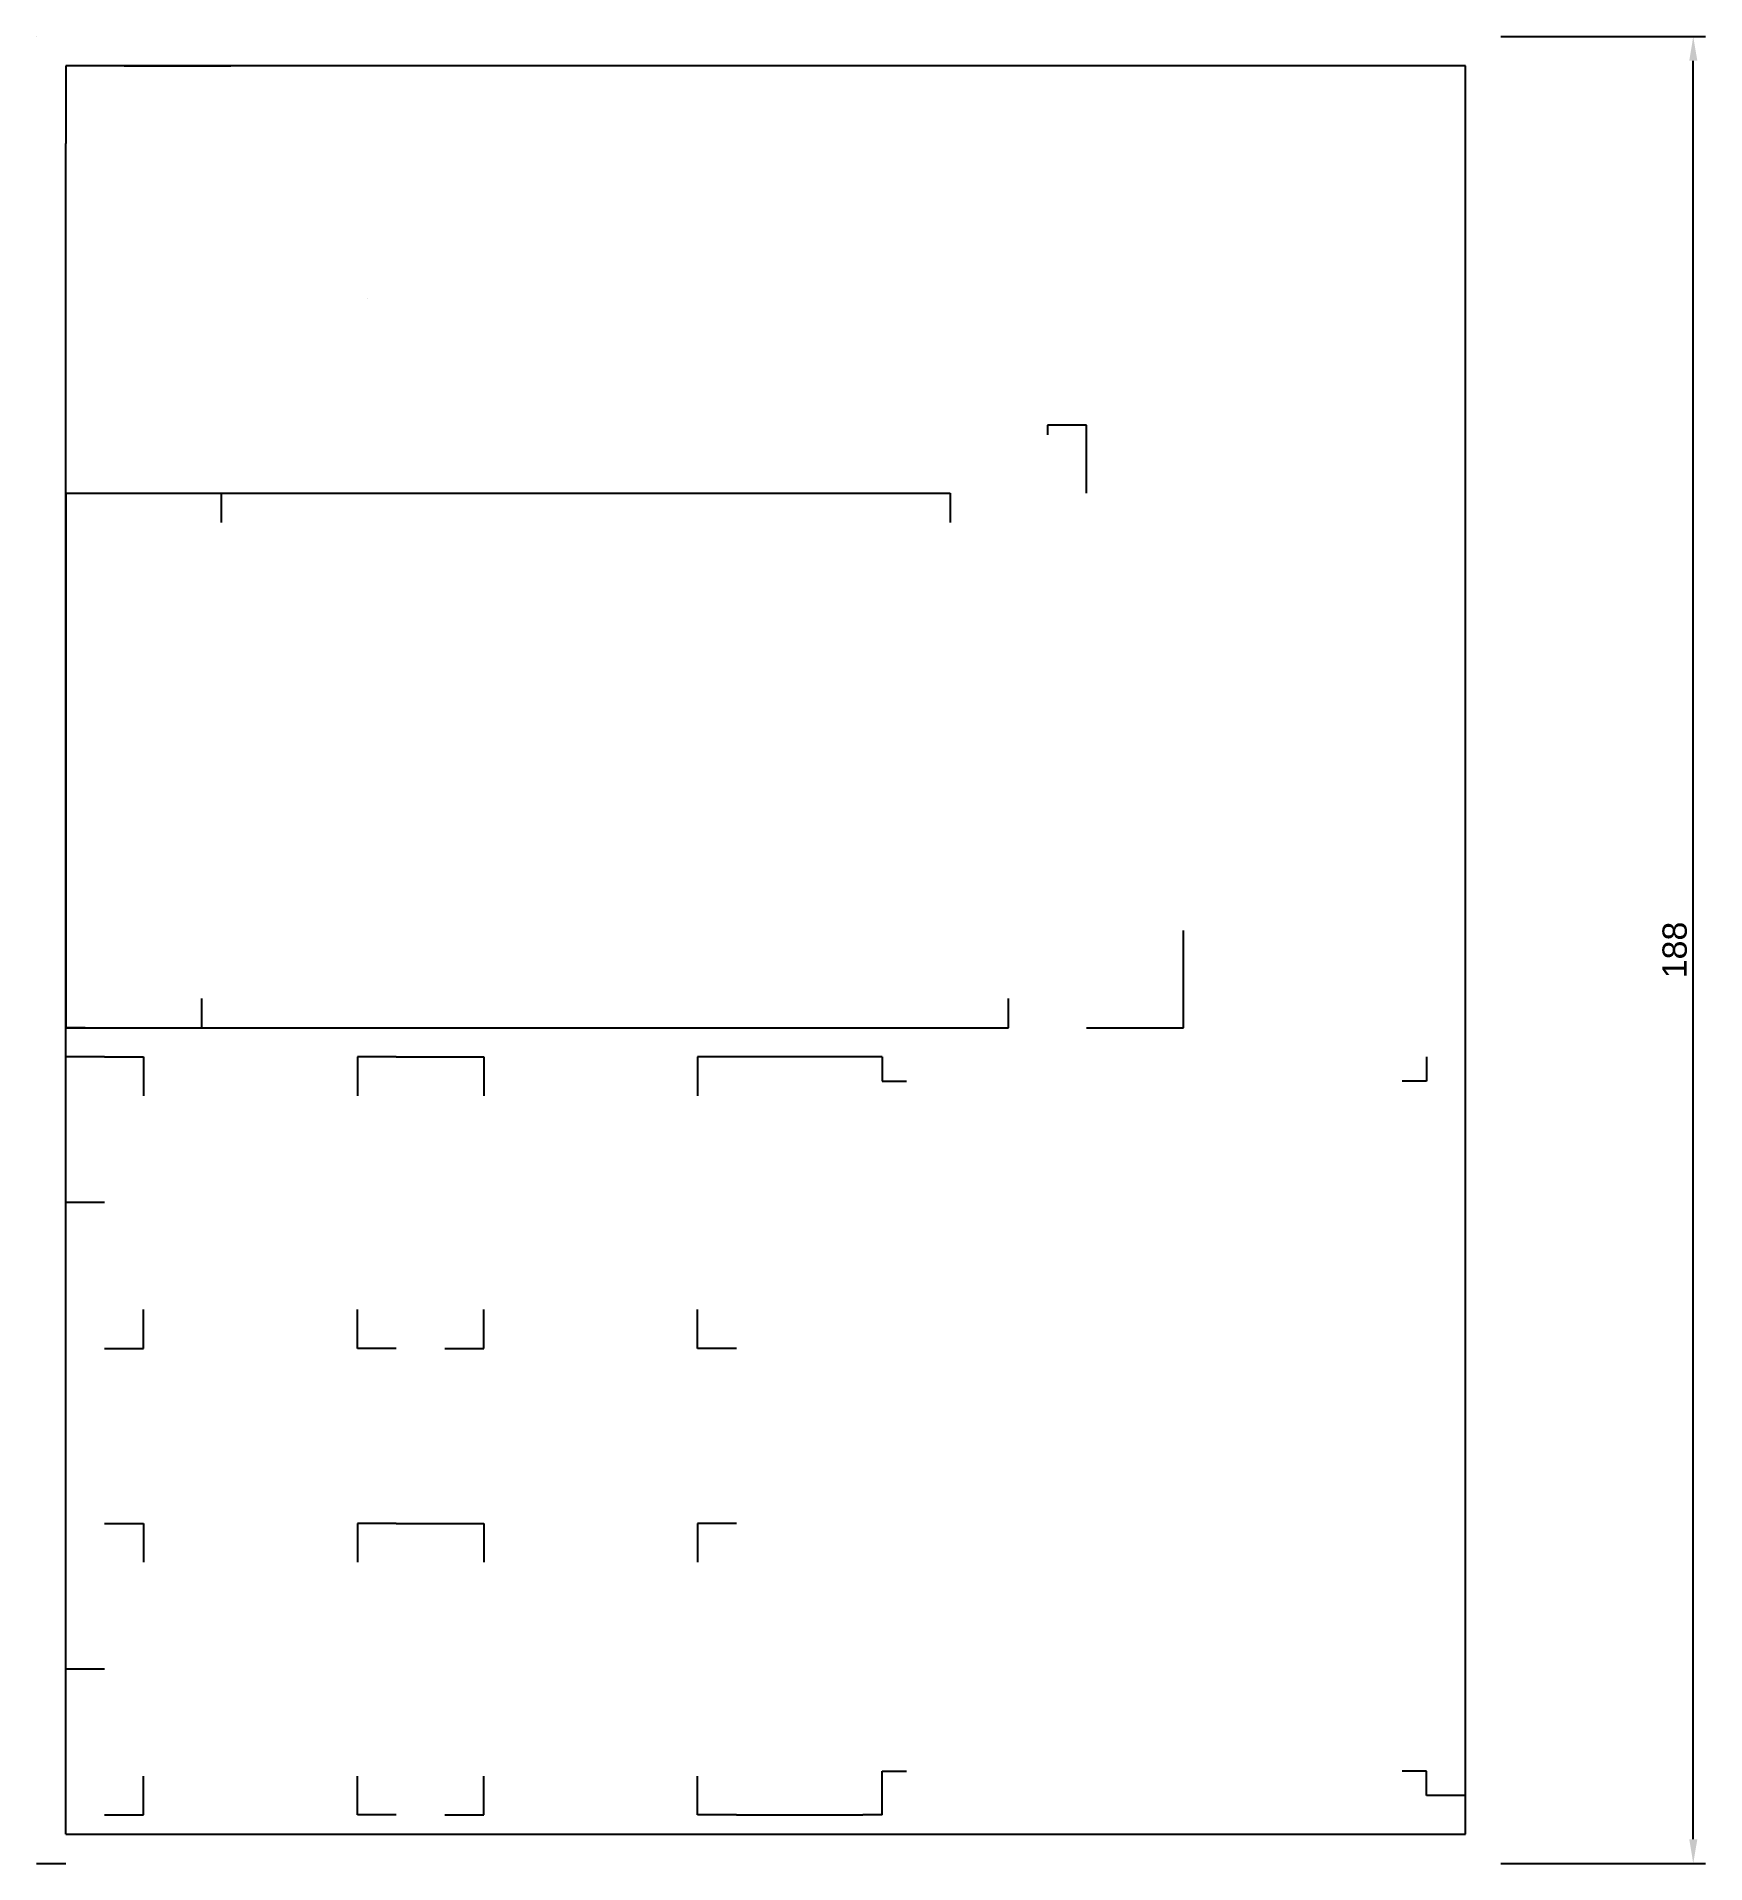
# Model space of a CAD drawing. Header units: millimetres. Extents: x 0 to 172, y 0 to 188.
import ezdxf

# ---------------------------------------------------------------- set-up
doc = ezdxf.new("R2010")
doc.units = ezdxf.units.MM
for name, color, linetype in [('нижняя часть', 7, 'Continuous'), ('низ', 7, 'Continuous'), ('реле на 4', 7, 'Continuous')]:
    doc.layers.add(name, color=color, linetype=linetype)
doc.styles.get("Standard").update_dxf_attribs({"font": 'arial.ttf'})
doc.dimstyles.new('ISO-25', dxfattribs={"dimtxt": 2.5, "dimasz": 2.5, "dimexe": 1.25, "dimexo": 0.625, "dimtad": 1, "dimtxsty": 'Standard', "dimcen": 2.5, "dimadec": 0, "dimazin": 0, "dimtfac": 1, "dimtmove": 0, "dimatfit": 3, "dimfxl": 1, "dimarcsym": 0})

# ---------------------------------------------------------------- blocks, each defined once
blk = doc.blocks.new('*D12')
at = {"color": 0, "lineweight": -2, "transparency": 16777216}
for p, q in [((150.63, 188), (171.68, 188)), ((170.43, 2.5), (170.43, 185.5)), ((150.63, 0), (171.68, 0))]:
    blk.add_line(p, q, dxfattribs=at)
at = {"color": 0, "transparency": 16777216}
for points in [[(170.02, 185.5), (170.85, 185.5), (170.43, 188)], [(170.02, 2.5), (170.85, 2.5), (170.43, 0)]]:
    blk.add_solid(points, dxfattribs=at)
at = {"layer": 'Defpoints', "color": 0, "transparency": 16777216}
for p in [(150, 188, 3), (170.43, 188), (150, 0, 3)]:
    blk.add_point(p, dxfattribs=at)
at = {"color": 0, "transparency": 16777216, "insert": (168.53, 94), "char_height": 2.5, "attachment_point": 5, "rotation": 90}
blk.add_mtext('188', dxfattribs=at)

msp = doc.modelspace()

# ---------------------------------------------------------------- linework, layer by layer
at = {"color": 10, "extrusion": (-1, 0, 0)}
for p, q in [((0, 188, 3), (0, 188, 9)), ((17, 87, 6), (17, 89, 6)), ((100, 87, 6), (100, 89, 6)), ((17, 86, 6), (17, 87, 6)), ((100, 86, 6), (100, 87, 6)), ((3, 86, 6), (17, 86, 6)), ((3, 86, 6), (100, 86, 6)), ((7, 20, 3), (3, 20, 3)), ((3, 20, 3), (3, 20, 9)), ((7, 20, 6), (7, 20, 3)), ((0, 0, 3), (0, 0, 9))]:
    msp.add_line(p, q, dxfattribs=at)
at = {"color": 10}
for p, q in [((3, 135, 43), (3, 162.886, 43)), ((3, 141, 6), (18, 141, 6)), ((3, 141, 6), (19, 141, 6)), ((3, 141, 6), (94, 141, 6)), ((3, 141, 6), (3, 135, 6)), ((19, 141, 6), (19, 140, 6)), ((19, 140, 6), (19, 138, 6)), ((94, 141, 6), (94, 140, 6)), ((94, 140, 6), (94, 138, 6)), ((3, 135, 6), (3, 135, 13)), ((3, 135, 43), (3, 117, 43)), ((3, 86, 6), (3, 93, 6)), ((3, 86, 6), (3, 92, 6)), ((7, 68, 3), (3, 68, 3)), ((3, 68, 3), (3, 68, 28)), ((7, 68, 6), (7, 68, 3)), ((3, 20, 3), (3, 20, 28)), ((147, 3, 3), (147, 3, 53))]:
    msp.add_line(p, q, dxfattribs=at)
at = {"color": 10, "extrusion": (1, -1.9252e-15, 2.84987e-31)}
for p, q in [((3, 162.886, 43), (3, 162.886, 40)), ((3, 162.886, 40), (3, 162.886, 30)), ((3, 68, 28), (3, 68, 33)), ((3, 68, 33), (3, 68, 38)), ((3, 68, 38), (3, 68, 43)), ((3, 20, 28), (3, 20, 33)), ((3, 20, 33), (3, 20, 38)), ((3, 20, 38), (3, 20, 43))]:
    msp.add_line(p, q, dxfattribs=at)
at = {"layer": 'нижняя часть', "color": 10}
for p, q in [((34, 161, 21), (34, 161, 25)), ((104, 148, 3), (104, 147, 3))]:
    msp.add_line(p, q, dxfattribs=at)
at = {"layer": 'низ'}
for p, q in [((6, 185, 3), (3, 185, 3)), ((3, 185, 3), (3, 177, 3)), ((147, 185, 3), (3, 185, 3)), ((9, 185, 3), (20, 185, 3)), ((20, 185, 9), (9, 185, 9)), ((147, 177, 3), (147, 185, 3)), ((3, 3, 3), (3, 177, 3)), ((147, 3, 3), (147, 177, 3)), ((108, 148, 3), (104, 148, 3)), ((108, 141, 3), (108, 148, 3)), ((3, 141, 3), (3, 144, 3)), ((3, 141, 3), (3, 86, 3)), ((118, 86, 3), (118, 96, 3)), ((5, 86, 3), (3, 86, 3)), ((108, 86, 3), (113, 86, 3)), ((108, 86, 3), (118, 86, 3)), ((7, 83, 3), (3, 83, 3)), ((7, 83, 3), (11, 83, 3)), ((11, 83, 3), (11, 79, 3)), ((37, 83, 3), (33, 83, 3)), ((33, 83, 3), (33, 79, 3)), ((37, 83, 3), (42, 83, 3)), ((42, 83, 3), (46, 83, 3)), ((46, 83, 3), (46, 79, 3)), ((72, 83, 3), (68, 83, 3)), ((68, 83, 3), (68, 79, 3)), ((87, 83, 3), (72, 83, 3)), ((11, 53, 3), (11, 57, 3)), ((33, 53, 3), (33, 57, 3)), ((46, 53, 3), (46, 57, 3)), ((68, 53, 3), (68, 57, 3)), ((7, 53, 3), (11, 53, 3)), ((37, 53, 3), (33, 53, 3)), ((42, 53, 3), (46, 53, 3)), ((72, 53, 3), (68, 53, 3)), ((7, 35, 3), (11, 35, 3)), ((11, 35, 3), (11, 31, 3)), ((37, 35, 3), (33, 35, 3)), ((33, 35, 3), (33, 31, 3)), ((37, 35, 3), (42, 35, 3)), ((42, 35, 3), (46, 35, 3)), ((46, 35, 3), (46, 31, 3)), ((72, 35, 3), (68, 35, 3)), ((68, 35, 3), (68, 31, 3)), ((11, 5, 3), (11, 9, 3)), ((33, 5, 3), (33, 9, 3)), ((46, 5, 3), (46, 9, 3)), ((68, 5, 3), (68, 9, 3)), ((87, 5, 3), (87, 7, 3)), ((147, 7, 3), (143, 7, 3)), ((147, 7, 3), (143, 7, 3)), ((7, 5, 3), (11, 5, 3)), ((37, 5, 3), (33, 5, 3)), ((42, 5, 3), (46, 5, 3)), ((72, 5, 3), (68, 5, 3)), ((72, 5, 3), (85, 5, 3)), ((87, 5, 3), (85, 5, 3)), ((3, 3, 3), (147, 3, 3)), ((3, 3, 3), (5, 3, 3)), ((0, 0, 3), (3, 0, 3))]:
    msp.add_line(p, q, dxfattribs=at)
at = {"layer": 'реле на 4'}
for p, q in [((87, 83, 26), (87, 80.5, 26)), ((143, 83, 26), (143, 80.5, 26)), ((87, 80.5, 26), (89.5, 80.5, 26)), ((143, 80.5, 26), (140.5, 80.5, 26))]:
    msp.add_line(p, q, dxfattribs=at)
at = {"layer": 'реле на 4', "extrusion": (0, -1, 0)}
for p, q in [((87, 7, 26), (87, 9.5, 26)), ((87, 9.5, 26), (89.5, 9.5, 26))]:
    msp.add_line(p, q, dxfattribs=at)
at = {"layer": 'реле на 4', "extrusion": (1, 0, 0)}
for p, q in [((143, 9.5, 26), (140.5, 9.5, 26)), ((143, 7, 26), (143, 9.5, 26))]:
    msp.add_line(p, q, dxfattribs=at)

# ---------------------------------------------------------------- dimensions: what is measured, and where the dimension line sits
at = {"color": 10}
dim = msp.add_linear_dim(base=(170.434, 188), p1=(150, 0, 3), p2=(150, 188, 3), angle=90, dimstyle='ISO-25', dxfattribs=at)
dim.commit()
dim.dimension.update_dxf_attribs({"geometry": '*D12', "text_midpoint": (168.533, 94)})

doc.saveas('drawing.dxf')
